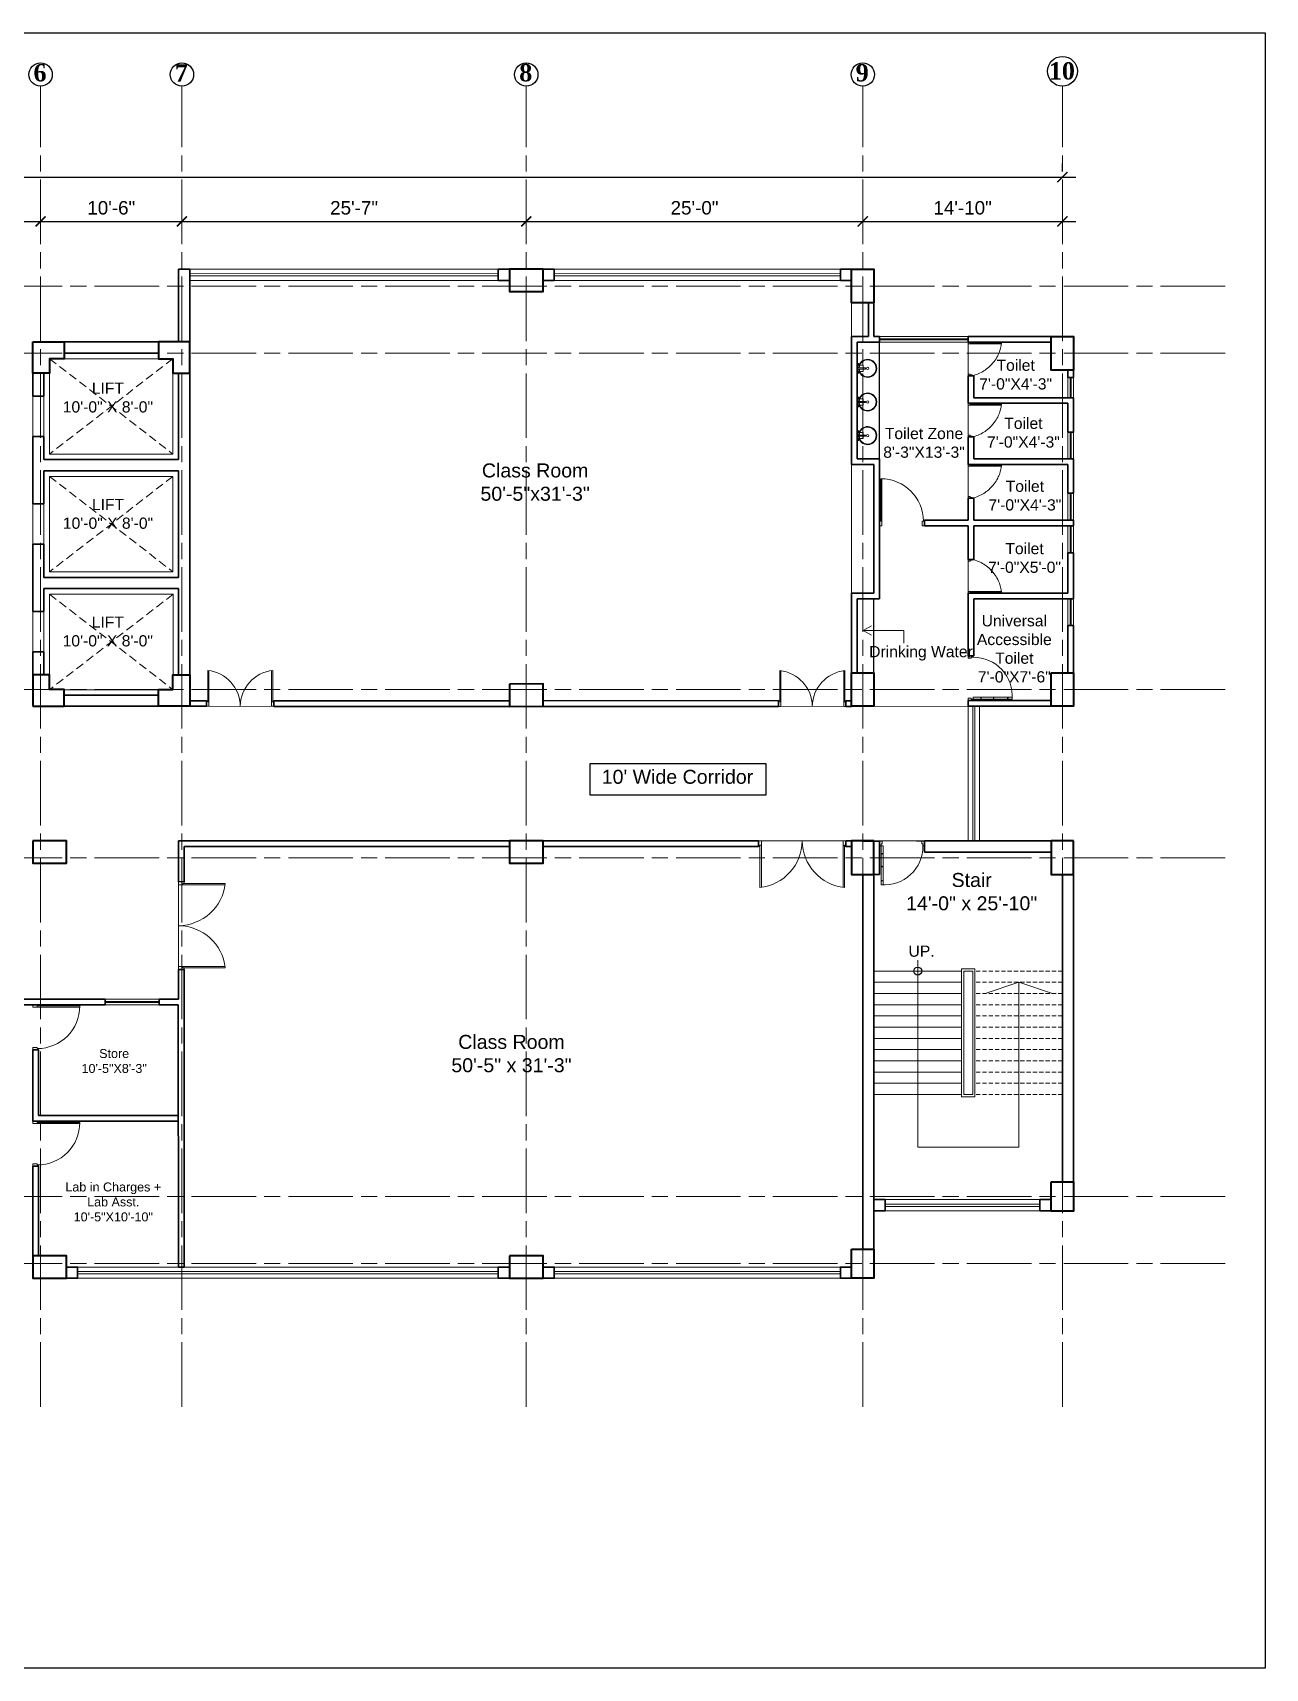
# Model space of a CAD drawing. Header units: inches. Extents: x -12 to 20935469, y -1604 to 24729220.
# Drawn here: x 20889064 to 20890162, y 24712181 to 24713639 of the extents above; entities that cross this region are included whole.
import ezdxf
from ezdxf import colors
from ezdxf.entities.mleader import LeaderData, LeaderLine
from ezdxf.math import Vec2, Vec3

# ---------------------------------------------------------------- set-up
doc = ezdxf.new("R2010")
doc.units = ezdxf.units.IN
doc.header["$LTSCALE"] = 0.03
doc.header["$MEASUREMENT"] = 0
doc.header["$PDMODE"] = 32
doc.header["$PDSIZE"] = 15
doc.linetypes.add('ACAD_ISO08W100', pattern=[36, 24, -3, 6, -3])
doc.linetypes.add('DASHED2', pattern=[0.375, 0.25, -0.125])
for name, color, linetype, lineweight in [('column', 1, 'Continuous', 40), ('Dim Line', 252, 'Continuous', 13), ('Door', 7, 'Continuous', 18), ('Dot', 253, 'Continuous', 0), ('Gas', 21, 'Continuous', 5), ('Glass Line', 252, 'Continuous', 9), ('Grid Line', 252, 'Continuous', 18), ('Hatch', 253, 'Continuous', 15), ('Main Wall', 7, 'Continuous', 30), ('RAIL', 23, 'Continuous', 13), ('STAIR', 46, 'Continuous', 15), ('TOILET FIXTURE', 142, 'Continuous', 5), ('wind.', 150, 'Continuous', 20)]:
    doc.layers.add(name, color=color, linetype=linetype, lineweight=lineweight)
doc.layers.add('FUR', color=251, linetype='Continuous')
doc.layers.add('TEXT', color=7, linetype='Continuous')
doc.styles.add('2', font='swisscl.ttf')
doc.styles.add('RomanS', font='arial.ttf', dxfattribs={"height": 12})
doc.styles.get("Standard").update_dxf_attribs({"font": 'timesbd.ttf'})
doc.dimstyles.new('Aec_Arch_I', dxfattribs={"dimscale": 96, "dimtxt": 12, "dimasz": 0.09375, "dimexe": 0.125, "dimexo": 0.125, "dimgap": 0.0625, "dimtad": 1, "dimdec": 0, "dimzin": 3, "dimdsep": 46, "dimlunit": 4, "dimtxsty": 'RomanS', "dimblk1": 'ARCHTICK', "dimblk2": 'ARCHTICK', "dimsah": 1, "dimcen": 0.09375, "dimdle": 0.125, "dimadec": 0, "dimazin": 0, "dimtfac": 0.75, "dimtdec": 0, "dimtmove": 2, "dimatfit": 3, "dimldrblk": 'ARCHTICK', "dimfxl": 1, "dimfrac": 1, "dimtolj": 1, "dimtzin": 0, "dimarcsym": 0})

# ---------------------------------------------------------------- blocks, each defined once
blk = doc.blocks.new('_ArchTick')
at = {"color": 0, "linetype": 'ByBlock', "lineweight": 35, "const_width": 0.15}
blk.add_lwpolyline([(-0.5, -0.5), (0.5, 0.5)], dxfattribs=at)
blk = doc.blocks.new('*D21')
at = {"layer": 'Defpoints', "color": 0, "transparency": 16777216}
for p in [(20831844.3, 24724578.2), (20832040.8, 24724578.2), (20832040.8, 24724578.2)]:
    blk.add_point(p, dxfattribs=at)
at = {"layer": 'Dim Line', "color": 0, "lineweight": -2, "transparency": 16777216}
for p, q in [((20831832.3, 24724578.2), (20832052.8, 24724578.2)), ((20831844.3, 24724566.2), (20831844.3, 24724566.2)), ((20832040.8, 24724566.2), (20832040.8, 24724566.2))]:
    blk.add_line(p, q, dxfattribs=at)
at = {"layer": 'Dim Line', "color": 0, "lineweight": -2, "transparency": 16777216, "xscale": 9, "yscale": 9, "zscale": 9, "rotation": 180}
blk.add_blockref('_ArchTick', (20831844.3, 24724578.2), dxfattribs=at)
at = {"layer": 'Dim Line', "color": 0, "lineweight": -2, "transparency": 16777216, "xscale": 9, "yscale": 9, "zscale": 9}
blk.add_blockref('_ArchTick', (20832040.8, 24724578.2), dxfattribs=at)
at = {"layer": 'Dim Line', "color": 0, "transparency": 16777216, "insert": (20831942.5, 24724590.3), "char_height": 12, "attachment_point": 5, "style": 'RomanS'}
blk.add_mtext('\\A1;16\'-5"', dxfattribs=at)
blk = doc.blocks.new('*D22')
at = {"layer": 'Defpoints', "color": 0, "transparency": 16777216}
for p in [(20832040.8, 24724578.2), (20832166.8, 24724578.2), (20832166.8, 24724578.2)]:
    blk.add_point(p, dxfattribs=at)
at = {"layer": 'Dim Line', "color": 0, "lineweight": -2, "transparency": 16777216}
for p, q in [((20832028.8, 24724578.2), (20832178.8, 24724578.2)), ((20832040.8, 24724566.2), (20832040.8, 24724566.2)), ((20832166.8, 24724566.2), (20832166.8, 24724566.2))]:
    blk.add_line(p, q, dxfattribs=at)
at = {"layer": 'Dim Line', "color": 0, "lineweight": -2, "transparency": 16777216, "xscale": 9, "yscale": 9, "zscale": 9, "rotation": 180}
blk.add_blockref('_ArchTick', (20832040.8, 24724578.2), dxfattribs=at)
at = {"layer": 'Dim Line', "color": 0, "lineweight": -2, "transparency": 16777216, "xscale": 9, "yscale": 9, "zscale": 9}
blk.add_blockref('_ArchTick', (20832166.8, 24724578.2), dxfattribs=at)
at = {"layer": 'Dim Line', "color": 0, "transparency": 16777216, "insert": (20832103.8, 24724590.3), "char_height": 12, "attachment_point": 5, "style": 'RomanS'}
blk.add_mtext('\\A1;10\'-6"', dxfattribs=at)
blk = doc.blocks.new('*D23')
at = {"layer": 'Defpoints', "color": 0, "transparency": 16777216}
for p in [(20832166.8, 24724578.2), (20832473.8, 24724578.2), (20832473.8, 24724578.2)]:
    blk.add_point(p, dxfattribs=at)
at = {"layer": 'Dim Line', "color": 0, "lineweight": -2, "transparency": 16777216}
for p, q in [((20832154.8, 24724578.2), (20832485.8, 24724578.2)), ((20832166.8, 24724566.2), (20832166.8, 24724566.2)), ((20832473.8, 24724566.2), (20832473.8, 24724566.2))]:
    blk.add_line(p, q, dxfattribs=at)
at = {"layer": 'Dim Line', "color": 0, "lineweight": -2, "transparency": 16777216, "xscale": 9, "yscale": 9, "zscale": 9, "rotation": 180}
blk.add_blockref('_ArchTick', (20832166.8, 24724578.2), dxfattribs=at)
at = {"layer": 'Dim Line', "color": 0, "lineweight": -2, "transparency": 16777216, "xscale": 9, "yscale": 9, "zscale": 9}
blk.add_blockref('_ArchTick', (20832473.8, 24724578.2), dxfattribs=at)
at = {"layer": 'Dim Line', "color": 0, "transparency": 16777216, "insert": (20832320.3, 24724590.3), "char_height": 12, "attachment_point": 5, "style": 'RomanS'}
blk.add_mtext('\\A1;25\'-7"', dxfattribs=at)
blk = doc.blocks.new('*D10')
at = {"layer": 'Defpoints', "color": 0, "transparency": 16777216}
for p in [(20832473.8, 24724578.2), (20832773.8, 24724578.2), (20832773.8, 24724578.2)]:
    blk.add_point(p, dxfattribs=at)
at = {"layer": 'Dim Line', "color": 0, "lineweight": -2, "transparency": 16777216}
blk.add_line((20832461.8, 24724578.2), (20832785.8, 24724578.2), dxfattribs=at)
at = {"layer": 'Dim Line', "color": 0, "lineweight": -2, "transparency": 16777216, "xscale": 9, "yscale": 9, "zscale": 9, "rotation": 180}
blk.add_blockref('_ArchTick', (20832473.8, 24724578.2), dxfattribs=at)
at = {"layer": 'Dim Line', "color": 0, "lineweight": -2, "transparency": 16777216, "xscale": 9, "yscale": 9, "zscale": 9}
blk.add_blockref('_ArchTick', (20832773.8, 24724578.2), dxfattribs=at)
at = {"layer": 'Dim Line', "color": 0, "transparency": 16777216, "insert": (20832623.8, 24724590.3), "char_height": 12, "attachment_point": 5, "style": 'RomanS'}
blk.add_mtext('\\A1;25\'-0"', dxfattribs=at)
blk = doc.blocks.new('*D11')
at = {"layer": 'Defpoints', "color": 0, "transparency": 16777216}
for p in [(20832773.8, 24724578.2), (20832951.8, 24724578.2), (20832951.8, 24724578.2)]:
    blk.add_point(p, dxfattribs=at)
at = {"layer": 'Dim Line', "color": 0, "lineweight": -2, "transparency": 16777216}
for p, q in [((20832761.8, 24724578.2), (20832963.8, 24724578.2)), ((20832951.8, 24724566.2), (20832951.8, 24724566.2))]:
    blk.add_line(p, q, dxfattribs=at)
at = {"layer": 'Dim Line', "color": 0, "lineweight": -2, "transparency": 16777216, "xscale": 9, "yscale": 9, "zscale": 9, "rotation": 180}
blk.add_blockref('_ArchTick', (20832773.8, 24724578.2), dxfattribs=at)
at = {"layer": 'Dim Line', "color": 0, "lineweight": -2, "transparency": 16777216, "xscale": 9, "yscale": 9, "zscale": 9}
blk.add_blockref('_ArchTick', (20832951.8, 24724578.2), dxfattribs=at)
at = {"layer": 'Dim Line', "color": 0, "transparency": 16777216, "insert": (20832862.8, 24724590.3), "char_height": 12, "attachment_point": 5, "style": 'RomanS'}
blk.add_mtext('\\A1;14\'-10"', dxfattribs=at)
blk = doc.blocks.new('*D13')
at = {"layer": 'Defpoints', "color": 0, "transparency": 16777216}
for p in [(20830948.3, 24724610.7), (20832951.8, 24724617.8), (20832951.8, 24724610.7)]:
    blk.add_point(p, dxfattribs=at)
at = {"layer": 'Dim Line', "color": 0, "lineweight": -2, "transparency": 16777216}
for p, q in [((20830948.3, 24724622.7), (20830948.3, 24724629.8)), ((20832951.8, 24724622.7), (20832951.8, 24724629.8)), ((20830936.3, 24724617.8), (20832963.8, 24724617.8))]:
    blk.add_line(p, q, dxfattribs=at)
at = {"layer": 'Dim Line', "color": 0, "lineweight": -2, "transparency": 16777216, "xscale": 9, "yscale": 9, "zscale": 9, "rotation": 180}
blk.add_blockref('_ArchTick', (20830948.3, 24724617.8), dxfattribs=at)
at = {"layer": 'Dim Line', "color": 0, "lineweight": -2, "transparency": 16777216, "xscale": 9, "yscale": 9, "zscale": 9}
blk.add_blockref('_ArchTick', (20832951.8, 24724617.8), dxfattribs=at)
at = {"layer": 'Dim Line', "color": 0, "transparency": 16777216, "insert": (20831950, 24724629.9), "char_height": 12, "attachment_point": 5, "style": 'RomanS'}
blk.add_mtext('\\A1;166\'-11"', dxfattribs=at)
blk = doc.blocks.new('Door_45')
at = {"layer": 'Door'}
for p, q in [((1.5, 5), (1.5, 44)), ((1.5, 40), (2.2, 40)), ((2.2, 40), (2.2, 39.5)), ((2.2, 39.5), (2.7, 39.5)), ((2.7, 39.5), (2.7, 40)), ((2.7, 40), (3.5, 40)), ((3.5, 44), (3.5, 5)), ((1.5, 25.8), (2.2, 25.8)), ((2.2, 25.8), (2.2, 25.3)), ((2.2, 25.3), (2.7, 25.3)), ((2.7, 25.8), (3.5, 25.8)), ((2.7, 25.3), (2.7, 25.8)), ((0, 0), (0, 5)), ((0, 5), (1.5, 5)), ((1.5, 12.6), (2.2, 12.6)), ((3.5, 5), (1.5, 5)), ((1.5, 5), (1.5, 3)), ((1.5, 3), (2.5, 3)), ((2.2, 12.6), (2.2, 13.1)), ((2.2, 13.1), (2.7, 13.1)), ((2.5, 3), (2.5, 0)), ((2.7, 13.1), (2.7, 12.6)), ((2.7, 12.6), (3.5, 12.6)), ((42.5, 3), (42.5, 0)), ((43.5, 3), (42.5, 3)), ((45, 5), (43.5, 5)), ((43.5, 5), (43.5, 3)), ((45, 0), (45, 5)), ((2.5, 0), (0, 0)), ((42.5, 0), (45, 0))]:
    blk.add_line(p, q, dxfattribs=at)
blk.add_arc((4.7, 5.3), 38.8, 359.6233, 94.6685, dxfattribs=at)
blk = doc.blocks.new('sssss-flat-876')
at = {"layer": 'Door', "linetype": 'Continuous', "ltscale": 3}
blk.add_line((3666.5, 84027.2), (3666.5, 84055.7), dxfattribs=at)
at = {"layer": 'Door', "linetype": 'Continuous', "ltscale": 3, "extrusion": (-7.21527e-09, -3.35624e-18, 1), "elevation": 0}
for points in [[(3666.5, 84057.2), (3666.5, 84055.7), (3668.4, 84055.7), (3668.4, 84056.5), (3670.2, 84056.5), (3670.2, 84057.2)], [(3668.4, 84055.7), (3696.2, 84055.7), (3696.2, 84056.5), (3668.4, 84056.5)]]:
    blk.add_lwpolyline(points, close=True, dxfattribs=at)
at = {"layer": 'Door', "linetype": 'Continuous', "ltscale": 3, "flags": 128}
blk.add_lwpolyline([(3670.2, 84027.2, 0.04096), (3675.5, 84028.9, 0.082496), (3684.9, 84034.8, 0.052187), (3689.7, 84040, 0.043988), (3692.9, 84045, 0.036571), (3694.8, 84049.6, 0.034751), (3695.9, 84054.2, 0.011435), (3696.2, 84055.7)], format="xyb", dxfattribs=at)
at = {"layer": 'Door', "linetype": 'Continuous', "ltscale": 3}
blk.add_lwpolyline([(3666.5, 84027.2), (3666.5, 84028.7), (3668.4, 84028.7), (3668.4, 84027.9), (3670.2, 84027.9), (3670.2, 84027.2)], close=True, dxfattribs=at)
blk = doc.blocks.new('7-flat-72')
at = {"layer": 'Glass Line', "color": 8, "ltscale": 20}
for p, q in [((-64478.7, 376960.5), (-64480.3, 376960.5)), ((-64480.3, 376959.5), (-64480.3, 376960.5)), ((-64480.3, 376959.5), (-64480.3, 376960.5)), ((-64478.7, 376959.5), (-64480.3, 376959.5)), ((-64480.3, 376959.1), (-64480.3, 376959.4)), ((-64478.7, 376959.4), (-64480.3, 376959.4)), ((-64478.7, 376959.1), (-64480.3, 376959.1)), ((-64480.2, 376959.4), (-64480.2, 376959.5)), ((-64480.1, 376959.5), (-64480.1, 376960.5)), ((-64479.9, 376959.5), (-64479.9, 376960.5)), ((-64479.5, 376959.5), (-64479.5, 376960.5)), ((-64479.1, 376959.5), (-64479.1, 376960.5)), ((-64478.9, 376959.5), (-64478.9, 376960.5)), ((-64478.9, 376959.4), (-64478.9, 376959.5)), ((-64478.8, 376959.5), (-64478.8, 376960.5)), ((-64478.7, 376959.5), (-64478.7, 376960.5)), ((-64478.7, 376959.1), (-64478.7, 376959.4)), ((-64475.1, 376959.4), (-64476.9, 376959.4)), ((-64476.9, 376959.1), (-64476.9, 376959.4)), ((-64475.1, 376959.1), (-64476.9, 376959.1)), ((-64476.6, 376959.4), (-64476.6, 376966.6)), ((-64475.5, 376966.6), (-64476.6, 376966.6)), ((-64475.5, 376959.4), (-64475.5, 376966.6)), ((-64475.1, 376959.1), (-64475.1, 376959.4)), ((-64473.3, 376960.5), (-64471.7, 376960.5)), ((-64473.3, 376959.5), (-64473.3, 376960.5)), ((-64473.3, 376959.5), (-64473.3, 376960.5)), ((-64473.3, 376959.5), (-64471.7, 376959.5)), ((-64473.3, 376959.1), (-64473.3, 376959.4)), ((-64473.3, 376959.4), (-64471.7, 376959.4)), ((-64473.3, 376959.1), (-64471.7, 376959.1)), ((-64473.1, 376959.5), (-64473.1, 376960.5)), ((-64473.1, 376959.4), (-64473.1, 376959.5)), ((-64472.9, 376959.5), (-64472.9, 376960.5)), ((-64472.5, 376959.5), (-64472.5, 376960.5)), ((-64472.1, 376959.5), (-64472.1, 376960.5)), ((-64471.9, 376959.5), (-64471.9, 376960.5)), ((-64471.9, 376959.4), (-64471.9, 376959.5)), ((-64471.8, 376959.5), (-64471.8, 376960.5)), ((-64471.7, 376959.5), (-64471.7, 376960.5)), ((-64471.7, 376959.1), (-64471.7, 376959.4))]:
    blk.add_line(p, q, dxfattribs=at)
blk.add_circle((-64476, 376968.4, 0), 1.08, dxfattribs=at)
for radius, start, end in [(8.1, 273.8334, 266.1883), (7.55, 274.115, 265.9068)]:
    blk.add_arc((-64476, 376968.4, 0), radius, start, end, dxfattribs=at)
blk = doc.blocks.new('SFSFSFS-flat-72')
at = {"layer": 'TOILET FIXTURE', "ltscale": 0.2}
blk.add_lwpolyline([(-3918.5, -3608.1), (-3918.5, -3602.7), (-3923.9, -3602.7), (-3923.9, -3608.1)], close=True, dxfattribs=at)
at = {"layer": 'TOILET FIXTURE', "ltscale": 20}
blk.add_blockref('7-flat-72', (60554.8, -380567.2), dxfattribs=at)
blk = doc.blocks.new('$D40')
at = {"layer": 'Door'}
for p, q in [((1, 4), (1, 42)), ((2, 0), (2, 42)), ((1, 5), (0, 5)), ((2, 0), (0, 0)), ((2, 4), (1, 4)), ((39, 4), (38, 4)), ((38, 4), (38, 0)), ((40, 0), (38, 0)), ((40, 5), (39, 5)), ((39, 5), (39, 4))]:
    blk.add_line(p, q, dxfattribs=at)
blk.add_arc((1, 4), 38, 0, 90, dxfattribs=at)
blk = doc.blocks.new('A$C36295410')
at = {"layer": 'Door'}
for p, q in [((1, 4), (1, 32)), ((2, 0), (2, 32)), ((58, 0), (58, 32)), ((59, 4), (59, 32)), ((1, 5), (0, 5)), ((2, 4), (1, 4)), ((58, 4), (59, 4)), ((59, 5), (60, 5)), ((2, 0), (0, 0)), ((58, 0), (60, 0))]:
    blk.add_line(p, q, dxfattribs=at)
for centre, start, end in [((-2.5, -0.3), 0.5906, 83.7783), ((62.5, -0.3), 96.2217, 179.4094)]:
    blk.add_arc(centre, 32.5, start, end, dxfattribs=at)
blk = doc.blocks.new('fff')
at = {"layer": 'Grid Line', "color": 252, "linetype": 'ACAD_ISO08W100', "lineweight": 9, "ltscale": 80, "true_color": 0x939598}
for p, q in [((20832040.8, 24723521.1), (20832040.8, 24724698.8)), ((20832166.8, 24723521.1), (20832166.8, 24724698.8)), ((20832473.8, 24723521.1), (20832473.8, 24724698.8)), ((20832773.8, 24723521.1), (20832773.8, 24724698.8)), ((20832951.8, 24723521.1), (20832951.8, 24724698.8)), ((20833096.9, 24724520.6), (20830726.1, 24724520.6)), ((20833096.9, 24724460.6), (20830726.1, 24724460.6)), ((20833096.9, 24724160.7), (20830726.1, 24724160.7)), ((20833096.9, 24724010.7), (20830726.1, 24724010.7)), ((20833096.9, 24723708.7), (20830726.1, 24723708.7)), ((20833096.9, 24723648.8), (20830726.1, 24723648.8))]:
    blk.add_line(p, q, dxfattribs=at)
at = {"layer": 'Dim Line'}
for base, p1, p2, picture, middle in [((20832951.7523, 24724617.8128), (20830948.3088, 24724610.7482), (20832951.7523, 24724610.7482), '*D13', (20831950.0306, 24724629.9397)), ((20832040.7792, 24724578.1666), (20831844.25, 24724578.1666), (20832040.7792, 24724578.1666), '*D21', (20831942.5146, 24724590.2934)), ((20832166.8, 24724578.2), (20832040.8, 24724578.2), (20832166.8, 24724578.2), '*D22', (20832103.8, 24724590.3)), ((20832473.8, 24724578.2), (20832166.8, 24724578.2), (20832473.8, 24724578.2), '*D23', (20832320.3, 24724590.3)), ((20832773.8, 24724578.2), (20832473.8, 24724578.2), (20832773.8, 24724578.2), '*D10', (20832623.8, 24724590.3)), ((20832951.8, 24724578.2), (20832773.8, 24724578.2), (20832951.8, 24724578.2), '*D11', (20832862.8, 24724590.3))]:
    dim = blk.add_linear_dim(base=base, p1=p1, p2=p2, dimstyle='Aec_Arch_I', dxfattribs=at)
    dim.commit()
    dim.dimension.update_dxf_attribs({"geometry": picture, "text_midpoint": middle})

msp = doc.modelspace()

# ---------------------------------------------------------------- linework, layer by layer
for p, q in [((20889991.5, 24713368.2), (20889991.5, 24713368.2)), ((20889818.6, 24713259), (20889818.6, 24713363.2)), ((20889813.6, 24713068.3), (20889813.6, 24713134.4)), ((20889902.6, 24713043.5), (20889897.6, 24713043.5)), ((20889851.4, 24712918.4), (20889953.6, 24712918.4)), ((20889198.6, 24712881.8), (20889193.6, 24712881.8))]:
    msp.add_line(p, q)
msp.add_lwpolyline([(20889560.6, 24712987.4), (20889717.2, 24712987.4), (20889717.2, 24712959.3), (20889560.6, 24712959.3)], close=True)
msp.add_circle((20889852.6, 24712802.3), 3.61)
at = {"layer": 'column', "lineweight": 40, "ltscale": 20}
for points in [[(20889488.6, 24713428.2), (20889488.6, 24713408.2), (20889518.6, 24713408.2), (20889518.6, 24713428.2)], [(20889793.6, 24713428.2), (20889813.6, 24713428.2), (20889813.6, 24713398.2), (20889793.6, 24713398.2)], [(20889971.5, 24713368.2), (20889991.5, 24713368.2), (20889991.5, 24713338.2), (20889971.5, 24713338.2)], [(20889793.6, 24713068.3), (20889813.6, 24713068.3), (20889813.6, 24713038.4), (20889793.6, 24713038.4)], [(20889971.5, 24713068.4), (20889991.5, 24713068.4), (20889991.5, 24713038.4), (20889971.5, 24713038.4)], [(20889488.6, 24713058.3), (20889488.6, 24713038.3), (20889518.6, 24713038.4), (20889518.6, 24713058.4)], [(20889063.6, 24712918.4), (20889063.6, 24712898.4), (20889093.6, 24712898.4), (20889093.6, 24712918.4)], [(20889488.6, 24712918.4), (20889488.6, 24712898.4), (20889518.6, 24712898.4), (20889518.6, 24712918.4)], [(20889813.6, 24712918.4), (20889793.6, 24712918.4), (20889793.6, 24712888.4), (20889813.6, 24712888.4)], [(20889991.6, 24712918.4), (20889971.6, 24712918.4), (20889971.6, 24712888.4), (20889991.6, 24712888.4)], [(20889971.6, 24712614.3), (20889991.6, 24712614.3), (20889991.6, 24712588.3), (20889971.6, 24712588.3)], [(20889793.6, 24712554.4), (20889813.6, 24712554.4), (20889813.6, 24712528.4), (20889793.6, 24712528.4)], [(20889063.6, 24712548.4), (20889063.6, 24712528.4), (20889093.6, 24712528.4), (20889093.6, 24712548.4)], [(20889488.6, 24712548.4), (20889488.6, 24712528.4), (20889518.6, 24712528.4), (20889518.6, 24712548.4)]]:
    msp.add_lwpolyline(points, close=True, dxfattribs=at)
for points in [[(20889063.6, 24713363.4), (20889091.6, 24713363.4), (20889091.6, 24713348.4), (20889078.6, 24713348.4), (20889078.6, 24713335.4), (20889063.6, 24713335.4), (20889063.6, 24713363.4)], [(20889203.6, 24713363.4), (20889175.6, 24713363.4), (20889175.6, 24713348.4), (20889188.6, 24713348.4), (20889188.6, 24713335.4), (20889203.6, 24713335.4), (20889203.6, 24713363.4)], [(20889063.6, 24713038.4), (20889091.6, 24713038.4), (20889091.6, 24713053.4), (20889078.6, 24713053.4), (20889078.6, 24713066.4), (20889063.6, 24713066.4), (20889063.6, 24713038.4)], [(20889203.6, 24713038.4), (20889175.6, 24713038.4), (20889175.6, 24713053.4), (20889188.6, 24713053.4), (20889188.6, 24713066.4), (20889203.6, 24713066.4), (20889203.6, 24713038.4)]]:
    msp.add_lwpolyline(points, dxfattribs=at)
at = {"layer": 'Defpoints'}
msp.add_lwpolyline([(20887723.6, 24713639.1), (20890162.4, 24713639.1), (20890162.4, 24712180.6), (20887723.6, 24712180.6)], close=True, dxfattribs=at)
at = {"layer": 'Door'}
for p, q in [((20889713.2, 24712918.4), (20889710.6, 24712918.4)), ((20889711.9, 24712913.3), (20889710.6, 24712913.3)), ((20889711.9, 24712914.6), (20889711.9, 24712876.8)), ((20889713.2, 24712914.6), (20889711.9, 24712914.6)), ((20889713.2, 24712918.4), (20889713.2, 24712876.8)), ((20889786, 24712918.4), (20889786, 24712876.8)), ((20889786, 24712918.4), (20889788.6, 24712918.4)), ((20889786, 24712914.6), (20889787.3, 24712914.6)), ((20889787.3, 24712914.6), (20889787.3, 24712876.8)), ((20889787.3, 24712913.3), (20889788.6, 24712913.3)), ((20889193.6, 24712879.2), (20889193.6, 24712881.8)), ((20889193.6, 24712879.2), (20889235.2, 24712879.2)), ((20889197.3, 24712880.5), (20889235.2, 24712880.5)), ((20889197.3, 24712879.2), (20889197.3, 24712880.5)), ((20889198.6, 24712880.5), (20889198.6, 24712881.8)), ((20889193.6, 24712806.4), (20889235.2, 24712806.4)), ((20889193.6, 24712806.4), (20889193.6, 24712803.8)), ((20889197.3, 24712806.4), (20889197.3, 24712805.1)), ((20889197.3, 24712805.1), (20889235.2, 24712805.1)), ((20889198.6, 24712805.1), (20889198.6, 24712803.8))]:
    msp.add_line(p, q, dxfattribs=at)
for centre, start, end in [((20889707.3, 24712918.8), 276.2217, 359.4094), ((20889791.9, 24712918.8), 180.5906, 263.7783), ((20889193.2, 24712885.1), 270.5906, 353.7783), ((20889193.2, 24712800.5), 6.2217, 89.4094)]:
    msp.add_arc(centre, 42.3, start, end, dxfattribs=at)
at = {"layer": 'Dot', "linetype": 'DASHED2', "lineweight": 0, "ltscale": 1000}
for points in [[(20889078.5, 24713348.4), (20889188.6, 24713263.4), (20889188.6, 24713348.4), (20889078.5, 24713263.4)], [(20889078.5, 24713243.4), (20889188.6, 24713158.4), (20889188.6, 24713243.4), (20889078.5, 24713158.4)], [(20889078.6, 24713138.4), (20889188.7, 24713053.2), (20889188.7, 24713138.4), (20889078.6, 24713053.2)]]:
    msp.add_lwpolyline(points, dxfattribs=at)
at = {"layer": 'Gas', "color": 0, "lineweight": 5}
for points in [[(20889078.5, 24713263.4), (20889188.6, 24713263.4), (20889188.6, 24713348.4), (20889078.5, 24713348.4)], [(20889078.5, 24713158.4), (20889188.6, 24713158.4), (20889188.6, 24713243.4), (20889078.5, 24713243.4)], [(20889078.6, 24713053.2), (20889188.7, 24713053.2), (20889188.7, 24713138.4), (20889078.6, 24713138.4)], [(20889891.6, 24712804.3), (20889903.6, 24712804.3), (20889903.6, 24712690.3), (20889891.6, 24712690.3)], [(20889893.6, 24712802.3), (20889901.6, 24712802.3), (20889901.6, 24712692.3), (20889893.6, 24712692.3)]]:
    msp.add_lwpolyline(points, close=True, dxfattribs=at)
at = {"layer": 'Gas', "color": 0, "lineweight": 35}
msp.add_lwpolyline([(20889063.6, 24713038.4), (20889063.6, 24713038.4)], dxfattribs=at)
at = {"layer": 'Hatch'}
msp.add_line((20889793.6, 24713368.2), (20889793.6, 24713398.2), dxfattribs=at)
at = {"layer": 'Hatch', "lineweight": 0}
for p, q in [((20889063.6, 24713353.4), (20889063.6, 24713038.4)), ((20889063.6, 24713038.2), (20889897.6, 24713038.4)), ((20889897.6, 24712918.4), (20889193.6, 24712918.4)), ((20889193.6, 24712803.8), (20889193.6, 24712881.8))]:
    msp.add_line(p, q, dxfattribs=at)
at = {"layer": 'Hatch', "lineweight": 5}
msp.add_line((20889793.6, 24713139.4), (20889793.6, 24713254), dxfattribs=at)
at = {"layer": 'Main Wall', "lineweight": 30}
for p, q in [((20889193.6, 24713428.2), (20889203.6, 24713428.2)), ((20889193.6, 24713428.2), (20889193.6, 24713363.4)), ((20889203.6, 24713066.4), (20889203.6, 24713428.2)), ((20889488.6, 24713428.2), (20889478.6, 24713428.2)), ((20889478.6, 24713428.2), (20889478.6, 24713418.2)), ((20889783.6, 24713428.2), (20889793.6, 24713428.2)), ((20889783.6, 24713418.2), (20889783.6, 24713428.2)), ((20889478.6, 24713418.2), (20889488.6, 24713418.2)), ((20889793.6, 24713418.2), (20889783.6, 24713418.2)), ((20889808.6, 24713368.2), (20889808.6, 24713398.2)), ((20889813.6, 24713368.2), (20889813.6, 24713398.2)), ((20889793.6, 24713254), (20889793.6, 24713368.2)), ((20889808.6, 24713368.2), (20889793.6, 24713368.2)), ((20889818.6, 24713368.2), (20889813.6, 24713368.2)), ((20889818.6, 24713363.2), (20889818.6, 24713368.2)), ((20889971.5, 24713368.2), (20889897.6, 24713368.2)), ((20889897.6, 24713363.2), (20889897.6, 24713368.2)), ((20889073.6, 24713363.4), (20889193.6, 24713363.4)), ((20889091.6, 24713353.4), (20889175.6, 24713353.4)), ((20889798.6, 24713259), (20889798.6, 24713363.2)), ((20889818.6, 24713363.2), (20889798.6, 24713363.2)), ((20889971.5, 24713363.2), (20889897.6, 24713363.2)), ((20889991.5, 24713331.6), (20889991.5, 24713338.2)), ((20889902.6, 24713333.2), (20889897.6, 24713333.2)), ((20889902.6, 24713333.2), (20889902.6, 24713313.6)), ((20889063.6, 24713314.9), (20889073.6, 24713314.9)), ((20889897.6, 24713308.6), (20889986.5, 24713308.6)), ((20889902.6, 24713313.6), (20889991.5, 24713313.6)), ((20889991.5, 24713283), (20889991.5, 24713313.6)), ((20889063.6, 24713278.9), (20889073.6, 24713278.9)), ((20889897.6, 24713278.6), (20889902.6, 24713278.6)), ((20889902.6, 24713278.6), (20889902.6, 24713259)), ((20889073.6, 24713258.4), (20889193.6, 24713258.4)), ((20889813.6, 24713254), (20889793.6, 24713254)), ((20889818.6, 24713259), (20889798.6, 24713259)), ((20889813.6, 24713139.4), (20889813.6, 24713254)), ((20889818.6, 24713204.4), (20889818.6, 24713259)), ((20889897.6, 24713254), (20889986.5, 24713254)), ((20889902.6, 24713259), (20889991.5, 24713259)), ((20889986.5, 24713254), (20889986.5, 24713228.4)), ((20889991.5, 24713228.4), (20889991.5, 24713259)), ((20889073.6, 24713248.4), (20889193.6, 24713248.4)), ((20889897.6, 24713224), (20889902.6, 24713224)), ((20889991.5, 24713228.4), (20889986.5, 24713228.4)), ((20889063.6, 24713218.9), (20889073.6, 24713218.9)), ((20889818.6, 24713134.4), (20889818.6, 24713204.4)), ((20889858.6, 24713199.4), (20889858.6, 24713204.4)), ((20889858.6, 24713199.4), (20889897.6, 24713199.4)), ((20889897.6, 24713169.4), (20889897.6, 24713199.4)), ((20889991.5, 24713204.4), (20889902.6, 24713204.4)), ((20889902.6, 24713199.4), (20889991.5, 24713199.4)), ((20889902.6, 24713169.4), (20889902.6, 24713199.4)), ((20889991.5, 24713199.4), (20889991.5, 24713204.4)), ((20889073.6, 24713182.9), (20889063.6, 24713182.9)), ((20889897.6, 24713169.4), (20889902.6, 24713169.4)), ((20889986.5, 24713175.4), (20889991.5, 24713175.4)), ((20889986.5, 24713175.4), (20889986.5, 24713139.4)), ((20889991.5, 24713134.4), (20889991.5, 24713175.4)), ((20889073.6, 24713153.4), (20889193.6, 24713153.4)), ((20889073.6, 24713143.4), (20889193.6, 24713143.4)), ((20889793.6, 24713068.3), (20889793.6, 24713139.4)), ((20889813.6, 24713139.4), (20889793.6, 24713139.4)), ((20889798.6, 24713068.3), (20889798.6, 24713134.4)), ((20889818.6, 24713134.4), (20889798.6, 24713134.4)), ((20889897.6, 24713083.5), (20889897.6, 24713139.4)), ((20889897.6, 24713139.4), (20889986.5, 24713139.4)), ((20889902.6, 24713083.5), (20889902.6, 24713134.4)), ((20889902.6, 24713134.4), (20889991.5, 24713134.4)), ((20889073.6, 24713122.9), (20889063.6, 24713122.9)), ((20889986.5, 24713110.4), (20889986.5, 24713068.3)), ((20889986.5, 24713110.4), (20889991.5, 24713110.4)), ((20889991.5, 24713068.3), (20889991.5, 24713110.4)), ((20889073.6, 24713086.9), (20889063.6, 24713086.9)), ((20889897.6, 24713083.5), (20889902.6, 24713083.5)), ((20889091.6, 24713038.4), (20889175.6, 24713038.4)), ((20889218.6, 24713043.4), (20889203.6, 24713043.4)), ((20889218.6, 24713038.4), (20889203.6, 24713038.4)), ((20889218.6, 24713038.4), (20889218.6, 24713043.4)), ((20889488.6, 24713043.3), (20889278.6, 24713043.3)), ((20889278.6, 24713038.3), (20889278.6, 24713043.3)), ((20889488.6, 24713038.3), (20889278.6, 24713038.3)), ((20889728.6, 24713043.5), (20889518.6, 24713043.4)), ((20889728.6, 24713038.3), (20889518.6, 24713038.3)), ((20889728.6, 24713043.5), (20889728.6, 24713038.3)), ((20889728.6, 24713038.3), (20889728.6, 24713043.5)), ((20889897.6, 24713043.5), (20889971.5, 24713043.5)), ((20889897.6, 24713043.5), (20889897.6, 24713038.5)), ((20889897.6, 24713038.5), (20889971.5, 24713038.5)), ((20889193.6, 24712918.4), (20889488.6, 24712918.4)), ((20889193.6, 24712918.4), (20889193.6, 24712881.8)), ((20889198.6, 24712913.4), (20889488.6, 24712913.4)), ((20889198.6, 24712913.4), (20889198.6, 24712881.8)), ((20889518.6, 24712918.4), (20889710.6, 24712918.4)), ((20889518.6, 24712913.4), (20889710.6, 24712913.4)), ((20889710.6, 24712918.4), (20889710.6, 24712913.4)), ((20889788.6, 24712918.4), (20889793.6, 24712918.4)), ((20889788.6, 24712918.4), (20889788.6, 24712913.4)), ((20889788.6, 24712913.4), (20889793.6, 24712913.4)), ((20889803.6, 24712918.3), (20889813.6, 24712918.3)), ((20889818.6, 24712918.3), (20889813.6, 24712918.3)), ((20889818.6, 24712888.3), (20889818.6, 24712918.3)), ((20889858.6, 24712918.4), (20889971.6, 24712918.4)), ((20889858.6, 24712918.3), (20889858.6, 24712908.3)), ((20889858.6, 24712908.3), (20889971.6, 24712908.3)), ((20889803.6, 24712554.4), (20889803.6, 24712888.4)), ((20889813.6, 24712554.4), (20889813.6, 24712888.4)), ((20889813.6, 24712888.3), (20889818.6, 24712888.3)), ((20889981.6, 24712888.3), (20889981.6, 24712614.3)), ((20889991.6, 24712888.3), (20889991.6, 24712614.3)), ((20889193.6, 24712803.8), (20889193.6, 24712777.2)), ((20889193.6, 24712803.8), (20889198.6, 24712803.8)), ((20889198.6, 24712803.8), (20889198.6, 24712772.2)), ((20888925, 24712777.2), (20889128.2, 24712777.2)), ((20888925, 24712772.2), (20889128.2, 24712772.2)), ((20889128.2, 24712772.2), (20889128.2, 24712777.2)), ((20889128.2, 24712772.2), (20889128.2, 24712777.2)), ((20889176.2, 24712772.2), (20889176.2, 24712777.2)), ((20889176.2, 24712777.2), (20889193.6, 24712777.2)), ((20889176.2, 24712772.2), (20889193.2, 24712772.2)), ((20889193.6, 24712538.4), (20889193.2, 24712772.2)), ((20889198.6, 24712538.4), (20889198.6, 24712772.2)), ((20889063.6, 24712668.4), (20889063.6, 24712732.2)), ((20889063.6, 24712732.2), (20889068.6, 24712732.2)), ((20889068.6, 24712673.4), (20889068.6, 24712732.2)), ((20889063.6, 24712668.4), (20889193.4, 24712668.6)), ((20889068.6, 24712673.4), (20889193.4, 24712673.6)), ((20889063.6, 24712548.4), (20889063.6, 24712628.4)), ((20889063.6, 24712628.4), (20889068.6, 24712628.4)), ((20889068.6, 24712548.4), (20889068.6, 24712628.4)), ((20889823.6, 24712598.5), (20889823.6, 24712588.5)), ((20889193.6, 24712538.4), (20889198.6, 24712538.4))]:
    msp.add_line(p, q, dxfattribs=at)
for points in [[(20889518.6, 24713428.2), (20889528.6, 24713428.2), (20889528.6, 24713418.2), (20889518.6, 24713418.2)], [(20889986.5, 24713338.2), (20889986.5, 24713331.6)], [(20889063.6, 24713335.4), (20889063.6, 24713314.9)], [(20889073.6, 24713335.4), (20889073.6, 24713314.9)], [(20889193.6, 24713258.4), (20889193.6, 24713335.4)], [(20889897.6, 24713333.2), (20889897.6, 24713308.6)], [(20889986.5, 24713331.6), (20889991.5, 24713331.6)], [(20889986.5, 24713308.6), (20889986.5, 24713283)], [(20889063.6, 24713278.9), (20889063.6, 24713218.9)], [(20889073.6, 24713278.9), (20889073.6, 24713258.4)], [(20889897.6, 24713278.6), (20889897.6, 24713254)], [(20889986.5, 24713283), (20889991.5, 24713283)], [(20889073.6, 24713248.4), (20889073.6, 24713218.9)], [(20889193.6, 24713153.4), (20889193.6, 24713248.4)], [(20889897.6, 24713224), (20889897.6, 24713204.4)], [(20889902.6, 24713224), (20889902.6, 24713204.4)], [(20889897.6, 24713204.4), (20889858.6, 24713204.4)], [(20889063.6, 24713182.9), (20889063.6, 24713122.9)], [(20889073.6, 24713182.9), (20889073.6, 24713153.4)], [(20889073.6, 24713143.4), (20889073.6, 24713122.9)], [(20889193.6, 24713066.4), (20889193.6, 24713143.4)], [(20889063.6, 24713086.9), (20889063.6, 24713066.4), (20889063.6, 24713066.4)], [(20889073.6, 24713086.9), (20889073.6, 24713066.4)], [(20889091.6, 24713048.4), (20889175.6, 24713048.4)], [(20889823.6, 24712588.5), (20889813.6, 24712588.5), (20889813.6, 24712598.5), (20889823.6, 24712598.5)], [(20889971.5, 24712588.5), (20889961.5, 24712588.5), (20889961.5, 24712598.5), (20889971.5, 24712598.5)], [(20889093.6, 24712538.4), (20889103.6, 24712538.4), (20889103.6, 24712528.4), (20889093.6, 24712528.4)], [(20889488.6, 24712528.4), (20889478.6, 24712528.4), (20889478.6, 24712538.4), (20889488.6, 24712538.4)], [(20889518.6, 24712538.4), (20889528.6, 24712538.4), (20889528.6, 24712528.4), (20889518.6, 24712528.4)], [(20889793.6, 24712528.4), (20889783.6, 24712528.4), (20889783.6, 24712538.4), (20889793.6, 24712538.4)]]:
    msp.add_lwpolyline(points, dxfattribs=at)
at = {"layer": 'Main Wall', "lineweight": 13}
for points in [[(20889063.6, 24713278.9), (20889073.6, 24713278.9), (20889073.6, 24713314.9), (20889063.6, 24713314.9)], [(20889063.6, 24713182.9), (20889073.6, 24713182.9), (20889073.6, 24713218.9), (20889063.6, 24713218.9)], [(20889063.6, 24713086.9), (20889073.6, 24713086.9), (20889073.6, 24713122.9), (20889063.6, 24713122.9)]]:
    msp.add_lwpolyline(points, close=True, dxfattribs=at)
at = {"layer": 'Main Wall', "lineweight": 30}
msp.add_lwpolyline([(20889788.6, 24713043.3), (20889793.6, 24713043.3), (20889793.6, 24713038.3), (20889788.6, 24713038.3)], close=True, dxfattribs=at)
at = {"layer": 'RAIL', "lineweight": 9}
for p, q in [((20889852.6, 24712812.1), (20889852.6, 24712645.3)), ((20889813.6, 24712782.3), (20889891.6, 24712782.3)), ((20889912.6, 24712782.3), (20889942.6, 24712792.3)), ((20889942.6, 24712645.3), (20889942.6, 24712792.3)), ((20889942.6, 24712792.3), (20889972.6, 24712782.3)), ((20889852.6, 24712645.3), (20889942.6, 24712645.3))]:
    msp.add_line(p, q, dxfattribs=at)
at = {"layer": 'STAIR', "color": 253, "lineweight": 5}
for p, q in [((20889804, 24713106.1), (20889811.3, 24713110.1)), ((20889804, 24713106.1), (20889840.2, 24713106.1)), ((20889804, 24713106.1), (20889811.3, 24713102)), ((20889840.2, 24713106.1), (20889840.2, 24713094.8))]:
    msp.add_line(p, q, dxfattribs=at)
at = {"layer": 'STAIR', "color": 32, "lineweight": 5}
for p, q in [((20889891.6, 24712802.3), (20889813.6, 24712802.3)), ((20889891.6, 24712792.3), (20889813.6, 24712792.3)), ((20889873.6, 24712782.3), (20889813.6, 24712782.3)), ((20889891.6, 24712772.3), (20889813.6, 24712772.3)), ((20889891.6, 24712762.3), (20889813.6, 24712762.3)), ((20889891.6, 24712752.3), (20889813.6, 24712752.3)), ((20889891.6, 24712742.3), (20889813.6, 24712742.3)), ((20889891.6, 24712732.3), (20889813.6, 24712732.3)), ((20889891.6, 24712722.3), (20889813.6, 24712722.3)), ((20889891.6, 24712712.3), (20889813.6, 24712712.3)), ((20889891.6, 24712702.3), (20889813.6, 24712702.3)), ((20889891.6, 24712692.3), (20889813.6, 24712692.3))]:
    msp.add_line(p, q, dxfattribs=at)
at = {"layer": 'STAIR', "color": 32, "linetype": 'DASHED2', "lineweight": 5, "ltscale": 500}
for p, q in [((20889981.5, 24712802.3), (20889903.6, 24712802.3)), ((20889981.5, 24712792.3), (20889903.6, 24712792.3)), ((20889981.5, 24712782.3), (20889903.6, 24712782.3)), ((20889981.5, 24712772.3), (20889903.6, 24712772.3)), ((20889981.5, 24712762.3), (20889903.6, 24712762.3)), ((20889981.5, 24712752.3), (20889903.6, 24712752.3)), ((20889981.5, 24712742.3), (20889903.6, 24712742.3)), ((20889981.5, 24712732.3), (20889903.6, 24712732.3)), ((20889981.5, 24712722.3), (20889903.6, 24712722.3)), ((20889981.5, 24712712.3), (20889903.6, 24712712.3)), ((20889981.5, 24712702.3), (20889903.6, 24712702.3)), ((20889981.5, 24712692.3), (20889903.6, 24712692.3))]:
    msp.add_line(p, q, dxfattribs=at)
at = {"layer": 'TEXT'}
for centre, radius in [((20889981.6, 24713604.7), 13.3), ((20889070.6, 24713601.8), 10.4), ((20889196.6, 24713601.8), 10.4), ((20889503.6, 24713601.8), 10.4), ((20889803.6, 24713601.8), 10.4)]:
    msp.add_circle(centre, radius, dxfattribs=at)
at = {"layer": 'wind.', "lineweight": 5}
for p, q in [((20889478.6, 24713428.2), (20889203.6, 24713428.2)), ((20889203.6, 24713424.2), (20889478.6, 24713424.3)), ((20889528.6, 24713428.2), (20889783.6, 24713428.2)), ((20889528.6, 24713424.2), (20889783.6, 24713424.3)), ((20889203.6, 24713422.2), (20889478.6, 24713422.3)), ((20889478.6, 24713418.2), (20889203.6, 24713418.2)), ((20889528.6, 24713422.2), (20889783.6, 24713422.3)), ((20889528.6, 24713418.2), (20889783.6, 24713418.2)), ((20889897.6, 24713368.2), (20889818.6, 24713368.2)), ((20889897.6, 24713366.2), (20889818.6, 24713366.2)), ((20888884, 24713353.4), (20889063.6, 24713353.4)), ((20889897.6, 24713365.2), (20889818.6, 24713365.2)), ((20889897.6, 24713363.2), (20889818.6, 24713363.2)), ((20889986.5, 24713313.6), (20889986.5, 24713331.6)), ((20889988.5, 24713313.6), (20889988.5, 24713331.6)), ((20889989.5, 24713313.6), (20889989.5, 24713331.6)), ((20889991.5, 24713313.6), (20889991.5, 24713331.6)), ((20889986.5, 24713259), (20889986.5, 24713283)), ((20889988.5, 24713259), (20889988.5, 24713283)), ((20889989.5, 24713259), (20889989.5, 24713283)), ((20889991.5, 24713259), (20889991.5, 24713283)), ((20889986.5, 24713204.4), (20889986.5, 24713228.4)), ((20889988.5, 24713204.4), (20889988.5, 24713228.4)), ((20889989.5, 24713204.4), (20889989.5, 24713228.4)), ((20889991.5, 24713204.4), (20889991.5, 24713228.4)), ((20889986.5, 24713175.4), (20889986.5, 24713199.4)), ((20889988.5, 24713175.4), (20889988.5, 24713199.4)), ((20889989.5, 24713175.4), (20889989.5, 24713199.4)), ((20889991.5, 24713175.4), (20889991.5, 24713199.4)), ((20889986.5, 24713110.4), (20889986.5, 24713134.4)), ((20889988.5, 24713110.4), (20889988.5, 24713134.4)), ((20889989.5, 24713110.4), (20889989.5, 24713134.4)), ((20889991.5, 24713110.4), (20889991.5, 24713134.4)), ((20889897.6, 24712918.3), (20889897.6, 24713038.5)), ((20889897.6, 24713038.5), (20889897.6, 24712918.4)), ((20889901.6, 24712918.3), (20889901.6, 24713038.5)), ((20889903.6, 24712918.3), (20889903.6, 24713038.5)), ((20889907.6, 24712918.3), (20889907.6, 24713038.5)), ((20889128.2, 24712777.2), (20889176.2, 24712777.2)), ((20889128.2, 24712775.2), (20889176.2, 24712775.2)), ((20889128.2, 24712774.2), (20889176.2, 24712774.2)), ((20889128.2, 24712772.2), (20889176.2, 24712772.2)), ((20889961.5, 24712598.5), (20889823.6, 24712598.5)), ((20889961.5, 24712594.5), (20889823.6, 24712594.5)), ((20889961.5, 24712592.5), (20889823.6, 24712592.5)), ((20889961.5, 24712588.5), (20889823.6, 24712588.5)), ((20889103.6, 24712538.4), (20889478.6, 24712538.4)), ((20889103.6, 24712534.4), (20889478.6, 24712534.4)), ((20889528.6, 24712538.4), (20889783.6, 24712538.4)), ((20889528.6, 24712534.4), (20889783.6, 24712534.4)), ((20889528.6, 24712534.4), (20889783.6, 24712534.4)), ((20889103.6, 24712532.4), (20889478.6, 24712532.4)), ((20889103.6, 24712528.4), (20889478.6, 24712528.4)), ((20889528.6, 24712532.4), (20889783.6, 24712532.4)), ((20889528.6, 24712532.4), (20889783.6, 24712532.4)), ((20889528.6, 24712528.4), (20889783.6, 24712528.4))]:
    msp.add_line(p, q, dxfattribs=at)

# ---------------------------------------------------------------- block references
msp.add_blockref('fff', (57029.8, -11107.4))
at = {"layer": 'Door', "ltscale": 20}
for p in [(20886231, 24629306), (20886231, 24629251.4), (20886231, 24629196.8)]:
    msp.add_blockref('sssss-flat-876', p, dxfattribs=at)
at = {"layer": 'Door'}
msp.add_blockref('$D40', (20889818.6, 24713199.4), dxfattribs=at)
at = {"layer": 'Door', "ltscale": 20, "xscale": -1, "rotation": 180}
msp.add_blockref('sssss-flat-876', (20886231, 24797196.6), dxfattribs=at)
at = {"layer": 'Door', "color": 250, "ltscale": 20, "xscale": -0.8888888888759539, "yscale": 0.8888888888759539, "zscale": 0.8888888888759539}
for p, rotation in [((20889897.6, 24713043.5), 270), ((20889818.6, 24712918.3), 180)]:
    msp.add_blockref('Door_45', p, dxfattribs=dict(at, rotation=rotation))
at = {"layer": 'FUR'}
for p in [(20889218.6, 24713038.4), (20889728.6, 24713038.3)]:
    msp.add_blockref('A$C36295410', p, dxfattribs=at)
at = {"layer": 'Main Wall', "rotation": 270}
for p in [(20889063.6, 24712772.2), (20889063.6, 24712668.4)]:
    msp.add_blockref('$D40', p, dxfattribs=at)
at = {"layer": 'TOILET FIXTURE', "ltscale": 20, "xscale": -1, "rotation": 270}
for p in [(20893406.7, 24717261), (20893406.7, 24717231), (20893406.7, 24717201)]:
    msp.add_blockref('SFSFSFS-flat-72', p, dxfattribs=at)

# ---------------------------------------------------------------- texts
at = {"layer": 'TEXT', "char_height": 15.44, "width": 227.458, "attachment_point": 8, "rotation": 0}
for s, insert in [('\\A1;6', (20889070.1, 24713595.5)), ('\\A1;7', (20889196.1, 24713595.5)), ('\\A1;8', (20889503.1, 24713595.5)), ('\\A1;9', (20889803.1, 24713595.5)), ('\\A1;10', (20889981.1, 24713597.1))]:
    msp.add_mtext(s, dxfattribs=dict(at, insert=insert))
at = {"layer": 'TEXT', "color": 30, "lineweight": 5, "ltscale": 20, "attachment_point": 2, "style": '2'}
for s, width, gutter_width, insert, char_height in [('{\\fArial|b0|i0|c0|p34;\\C0;Toilet \\P7\'-0"X4\'-3"}', 104.76, 0.5, (20889939.9, 24713347.6), 10), ('\\pxsm1;{\\fArial|b0|i0|c0|p34;\\C0;LIFT\\P10\'-0" X 8\'-0" }', 235.592, 0.75, (20889130.6, 24713327.1), 10), ('{\\fArial|b0|i0|c0|p34;\\C0;Toilet \\P7\'-0"X4\'-3"}', 104.76, 0.5, (20889946.8, 24713295.8), 10), ('{\\fArial|b0|i0|c0|p34;\\C0;Toilet Zone\\P8\'-3"X13\'-3"}', 104.76, 0.5, (20889858.2, 24713286.7), 10), ('\\pxsm1,qc;{\\fArial|b0|i0|c0|p34;\\C0;Class Room \\P50\'-5"x31\'-3"}', 321.423, 0.5, (20889511.5, 24713255), 12.476), ('{\\fArial|b0|i0|c0|p34;\\C0;Toilet \\P7\'-0"X4\'-3"}', 104.76, 0.5, (20889948.1, 24713239.7), 10), ('\\pxsm1;{\\fArial|b0|i0|c0|p34;\\C0;LIFT\\P10\'-0" X 8\'-0" }', 235.592, 0.75, (20889130.7, 24713223.4), 10), ('{\\fArial|b0|i0|c0|p34;\\C0;Toilet \\P7\'-0"X5\'-0"}', 104.76, 0.5, (20889947.8, 24713184.1), 10), ('\\pxsm1;{\\fArial|b0|i0|c0|p34;\\C0;LIFT\\P10\'-0" X 8\'-0" }', 235.592, 0.75, (20889130.5, 24713118.5), 10), ('{\\fArial|b0|i0|c0|p34;\\C0;Universal Accessible Toilet\\P7\'-0"X7\'-6"}', 88.036, 0.35, (20889938.7, 24713119.7), 10), ('\\pxsm1;{\\fArial|b0|i0|c0|p34;\\C0;Drinking Water }', 88.563, 0.282, (20889855.5, 24713092.2), 10), ("\\pxsm1,qc;{\\fArial|b0|i0|c0|p34;\\C0;10' Wide Corridor}", 227.89, 0.75, (20889638.4, 24712981.8), 12.476), ('\\pxsm1;{\\fArial|b0|i0|c0|p34;\\C0;Stair\\P14\'-0" x 25\'-10"  }', 218.087, 0.282, (20889900.7, 24712889.8), 12.476), ('{\\fArial|b0|i0|c0|p34;\\C0;UP.}', 104.76, 0.5, (20889856, 24712825.1), 10), ('\\pxsm1;{\\fArial|b0|i0|c0|p34;\\C0;Class Room\\P50\'-5" x 31\'-3" }', 357.013, 0.75, (20889490.4, 24712745.4), 12.476), ('{\\fArial|b0|i0|c0|p34;\\C0;Store\\P10\'-5"X8\'-3"}', 104.76, 0.5, (20889136.2, 24712732.8), 8), ('{\\fArial|b0|i0|c0|p34;\\C0;Lab in Charges + Lab Asst. \\P10\'-5"X10\'-10"}', 104.76, 0.5, (20889135.4, 24712613.8), 8)]:
    msp.add_mtext_dynamic_manual_height_columns(s, width=width, gutter_width=gutter_width, heights=[0], dxfattribs=dict(at, insert=insert, char_height=char_height))

# ---------------------------------------------------------------- leaders
at = {"layer": 'TEXT', "lineweight": 5, "ltscale": 20}
ml = msp.add_multileader_mtext('Standard', dxfattribs=at)
ml.set_content('{\\fArial|b0|i0|c0|p34;\\C256;Fire Duct}', color=256)
ml.set_leader_properties()
ml.build(insert=Vec2(0, 0))
ml.multileader.update_dxf_attribs({"text_right_attachment_type": 6, "dogleg_length": 0.36, "arrow_head_size": 10})
ctx = ml.context
ctx.base_point, ctx.char_height, ctx.arrow_head_size, ctx.landing_gap_size, ctx.plane_origin = Vec3(20888858.9, 24713002.8), 10, 10, 0.09, Vec3(20888836.4, 24713050.6)
ctx.right_attachment = 6
notes = []
notes.append((ctx, [(0, (1, 1, 0), (20888836.4, 24713002.8), (1, 0), 22.5, [(0, [(20888836.4, 24713050.6)], 0, [])])]))
ctx.mtext.insert, ctx.mtext.width, ctx.mtext.defined_height, ctx.mtext.flow_direction = Vec3(20888859, 24713007.9), 232.704, 29.8, 5
for ctx, leaders in notes:
    for number, flags, end, landing, length, lines in leaders:
        leader = LeaderData()
        leader.index, (leader.has_last_leader_line, leader.has_dogleg_vector, leader.attachment_direction) = number, flags
        leader.last_leader_point, leader.dogleg_vector, leader.dogleg_length = Vec3(end), Vec3(landing), length
        for number, points, colour, breaks in lines:
            line = LeaderLine()
            line.index, line.vertices, line.color, line.breaks = number, Vec3.list(points), colors.encode_raw_color(colour), breaks
            leader.lines.append(line)
        ctx.leaders.append(leader)

doc.saveas('drawing.dxf')
